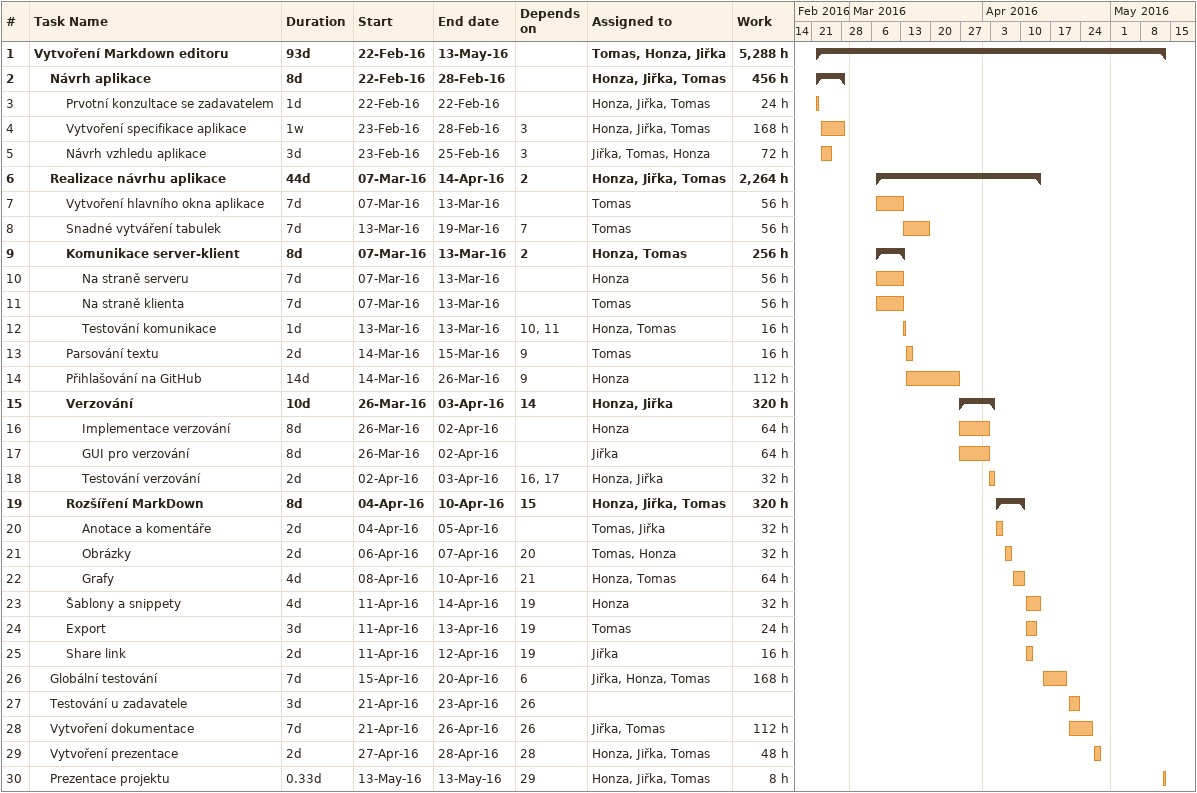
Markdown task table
| ID | Level | Task | Duration | Start | Finish | Predecessors | Resources | Work (h) |
|---|---|---|---|---|---|---|---|---|
| 1 | 1 | **Vytvoření Markdown editoru** | 93d | 2016-02-22 | 2016-05-13 |  | Tomas, Honza, Jiřka | 5288 |
| 2 | 2 | **Návrh aplikace** | 8d | 2016-02-22 | 2016-02-28 |  | Honza, Jiřka, Tomas | 456 |
| 3 | 3 | Prvotní konzultace se zadavatelem | 1d | 2016-02-22 | 2016-02-22 |  | Honza, Jiřka, Tomas | 24 |
| 4 | 3 | Vytvoření specifikace aplikace | 1w | 2016-02-23 | 2016-02-28 | 3 | Honza, Jiřka, Tomas | 168 |
| 5 | 3 | Návrh vzhledu aplikace | 3d | 2016-02-23 | 2016-02-25 | 3 | Jiřka, Tomas, Honza | 72 |
| 6 | 2 | **Realizace návrhu aplikace** | 44d | 2016-03-07 | 2016-04-14 | 2 | Honza, Jiřka, Tomas | 2264 |
| 7 | 3 | Vytvoření hlavního okna aplikace | 7d | 2016-03-07 | 2016-03-13 |  | Tomas | 56 |
| 8 | 3 | Snadné vytváření tabulek | 7d | 2016-03-13 | 2016-03-19 | 7 | Tomas | 56 |
| 9 | 3 | **Komunikace server-klient** | 8d | 2016-03-07 | 2016-03-13 | 2 | Honza, Tomas | 256 |
| 10 | 4 | Na straně serveru | 7d | 2016-03-07 | 2016-03-13 |  | Honza | 56 |
| 11 | 4 | Na straně klienta | 7d | 2016-03-07 | 2016-03-13 |  | Tomas | 56 |
| 12 | 4 | Testování komunikace | 1d | 2016-03-13 | 2016-03-13 | 10, 11 | Honza, Tomas | 16 |
| 13 | 3 | Parsování textu | 2d | 2016-03-14 | 2016-03-15 | 9 | Tomas | 16 |
| 14 | 3 | Přihlašování na GitHub | 14d | 2016-03-14 | 2016-03-26 | 9 | Honza | 112 |
| 15 | 3 | **Verzování** | 10d | 2016-03-26 | 2016-04-03 | 14 | Honza, Jiřka | 320 |
| 16 | 4 | Implementace verzování | 8d | 2016-03-26 | 2016-04-02 |  | Honza | 64 |
| 17 | 4 | GUI pro verzování | 8d | 2016-03-26 | 2016-04-02 |  | Jiřka | 64 |
| 18 | 4 | Testování verzování | 2d | 2016-04-02 | 2016-04-03 | 16, 17 | Honza, Jiřka | 32 |
| 19 | 3 | **Rozšíření MarkDown** | 8d | 2016-04-04 | 2016-04-10 | 15 | Honza, Jiřka, Tomas | 320 |
| 20 | 4 | Anotace a komentáře | 2d | 2016-04-04 | 2016-04-05 |  | Tomas, Jiřka | 32 |
| 21 | 4 | Obrázky | 2d | 2016-04-06 | 2016-04-07 | 20 | Tomas, Honza | 32 |
| 22 | 4 | Grafy | 4d | 2016-04-08 | 2016-04-10 | 21 | Honza, Tomas | 64 |
| 23 | 3 | Šablony a snippety | 4d | 2016-04-11 | 2016-04-14 | 19 | Honza | 32 |
| 24 | 3 | Export | 3d | 2016-04-11 | 2016-04-13 | 19 | Tomas | 24 |
| 25 | 3 | Share link | 2d | 2016-04-11 | 2016-04-12 | 19 | Jiřka | 16 |
| 26 | 2 | Globální testování | 7d | 2016-04-15 | 2016-04-20 | 6 | Jiřka, Honza, Tomas | 168 |
| 27 | 2 | Testování u zadavatele | 3d | 2016-04-21 | 2016-04-23 | 26 |  |  |
| 28 | 2 | Vytvoření dokumentace | 7d | 2016-04-21 | 2016-04-26 | 26 | Jiřka, Tomas | 112 |
| 29 | 2 | Vytvoření prezentace | 2d | 2016-04-27 | 2016-04-28 | 28 | Honza, Jiřka, Tomas | 48 |
| 30 | 2 | Prezentace projektu | 0.33d | 2016-05-13 | 2016-05-13 | 29 | Honza, Jiřka, Tomas | 8 |
